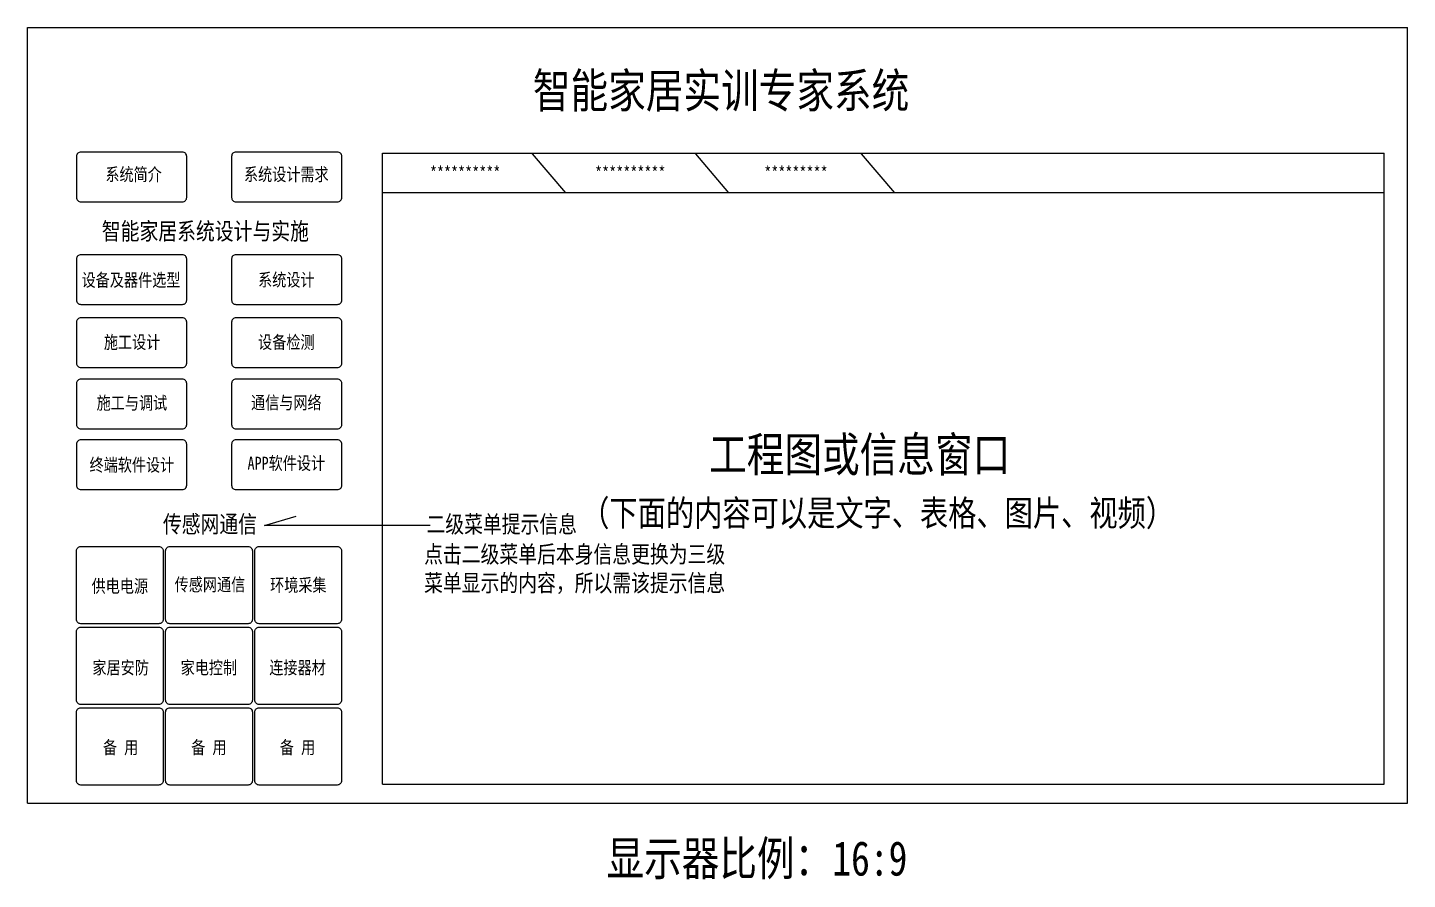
# Model space of a CAD drawing. Extents: x 1266371 to 1373991, y 308041 to 309598.
# Drawn here: x 1266371 to 1266691, y 308799.4 to 308997.1 of the extents above; entities that cross this region are included whole.
import ezdxf
from ezdxf.enums import TextEntityAlignment as Align

# ---------------------------------------------------------------- set-up
doc = ezdxf.new("R2010")
doc.units = 0
doc.header["$LTSCALE"] = 1000
doc.header["$MEASUREMENT"] = 0
doc.layers.get('0').update_dxf_attribs({"linetype": 'CONTINUOUS'})
doc.styles.add('-宋体', font='', dxfattribs={"width": 0.8})
doc.styles.get('-宋体').set_extended_font_data('SimSun')

msp = doc.modelspace()

# ---------------------------------------------------------------- linework, layer by layer
at = {"color": 7}
for p, q in [((1266371.05, 308817.11), (1266371.05, 308997.11)), ((1266371.05, 308997.11), (1266691.05, 308997.11)), ((1266691.05, 308817.11), (1266691.05, 308997.11)), ((1266453.37, 308821.55), (1266453.37, 308967.93)), ((1266453.37, 308967.93), (1266685.69, 308967.93)), ((1266488.07, 308967.82), (1266495.76, 308958.76)), ((1266525.91, 308967.82), (1266533.61, 308958.76)), ((1266564.38, 308967.82), (1266572.08, 308958.76)), ((1266685.69, 308821.55), (1266685.69, 308967.93)), ((1266453.37, 308958.85), (1266685.57, 308958.85)), ((1266453.37, 308821.55), (1266685.69, 308821.55)), ((1266371.05, 308817.11), (1266691.05, 308817.11))]:
    msp.add_line(p, q, dxfattribs=at)
at = {"color": 1}
for p, q in [((1266426.01, 308881.54), (1266433.36, 308883.71)), ((1266464.39, 308881.54), (1266426.01, 308881.54))]:
    msp.add_line(p, q, dxfattribs=at)
at = {"color": 7}
for points in [[(1266383.4, 308956.69), (1266406.95, 308956.69, 0.414214), (1266407.95, 308957.69), (1266407.95, 308967.23, 0.414214), (1266406.95, 308968.23), (1266383.4, 308968.23, 0.414214), (1266382.4, 308967.23), (1266382.4, 308957.69, 0.414214)], [(1266419.36, 308956.69), (1266442.91, 308956.69, 0.414214), (1266443.91, 308957.69), (1266443.91, 308967.23, 0.414214), (1266442.91, 308968.23), (1266419.36, 308968.23, 0.414214), (1266418.36, 308967.23), (1266418.36, 308957.69, 0.414214)], [(1266383.4, 308932.87), (1266406.95, 308932.87, 0.414214), (1266407.95, 308933.87), (1266407.95, 308943.41, 0.414214), (1266406.95, 308944.41), (1266383.4, 308944.41, 0.414214), (1266382.4, 308943.41), (1266382.4, 308933.87, 0.414214)], [(1266419.36, 308932.87), (1266442.91, 308932.87, 0.414214), (1266443.91, 308933.87), (1266443.91, 308943.41, 0.414214), (1266442.91, 308944.41), (1266419.36, 308944.41, 0.414214), (1266418.36, 308943.41), (1266418.36, 308933.87, 0.414214)], [(1266383.4, 308918.23), (1266406.95, 308918.23, 0.414214), (1266407.95, 308919.23), (1266407.95, 308928.77, 0.414214), (1266406.95, 308929.77), (1266383.4, 308929.77, 0.414214), (1266382.4, 308928.77), (1266382.4, 308919.23, 0.414214)], [(1266419.36, 308918.23), (1266442.91, 308918.23, 0.414214), (1266443.91, 308919.23), (1266443.91, 308928.77, 0.414214), (1266442.91, 308929.77), (1266419.36, 308929.77, 0.414214), (1266418.36, 308928.77), (1266418.36, 308919.23, 0.414214)], [(1266383.4, 308903.99), (1266406.95, 308903.99, 0.414214), (1266407.95, 308904.99), (1266407.95, 308914.53, 0.414214), (1266406.95, 308915.53), (1266383.4, 308915.53, 0.414214), (1266382.4, 308914.53), (1266382.4, 308904.99, 0.414214)], [(1266419.36, 308903.99), (1266442.91, 308903.99, 0.414214), (1266443.91, 308904.99), (1266443.91, 308914.53, 0.414214), (1266442.91, 308915.53), (1266419.36, 308915.53, 0.414214), (1266418.36, 308914.53), (1266418.36, 308904.99, 0.414214)], [(1266383.4, 308889.89), (1266406.95, 308889.89, 0.414214), (1266407.95, 308890.89), (1266407.95, 308900.43, 0.414214), (1266406.95, 308901.43), (1266383.4, 308901.43, 0.414214), (1266382.4, 308900.43), (1266382.4, 308890.89, 0.414214)], [(1266419.36, 308889.89), (1266442.91, 308889.89, 0.414214), (1266443.91, 308890.89), (1266443.91, 308900.43, 0.414214), (1266442.91, 308901.43), (1266419.36, 308901.43, 0.414214), (1266418.36, 308900.43), (1266418.36, 308890.89, 0.414214)], [(1266383.38, 308876.71), (1266401.48, 308876.71, -0.414214), (1266402.48, 308875.71), (1266402.48, 308859.77, -0.414214), (1266401.48, 308858.77), (1266383.38, 308858.77, -0.414214), (1266382.38, 308859.77), (1266382.38, 308875.71, -0.414214)], [(1266404.06, 308876.71), (1266422.17, 308876.71, -0.414214), (1266423.17, 308875.71), (1266423.17, 308859.77, -0.414214), (1266422.17, 308858.77), (1266404.06, 308858.77, -0.414214), (1266403.06, 308859.77), (1266403.06, 308875.71, -0.414214)], [(1266424.75, 308876.71), (1266442.86, 308876.71, -0.414214), (1266443.86, 308875.71), (1266443.86, 308859.77, -0.414214), (1266442.86, 308858.77), (1266424.75, 308858.77, -0.414214), (1266423.75, 308859.77), (1266423.75, 308875.71, -0.414214)], [(1266383.38, 308857.99), (1266401.48, 308857.99, -0.414214), (1266402.48, 308856.99), (1266402.48, 308841.05, -0.414214), (1266401.48, 308840.05), (1266383.38, 308840.05, -0.414214), (1266382.38, 308841.05), (1266382.38, 308856.99, -0.414214)], [(1266404.06, 308857.99), (1266422.17, 308857.99, -0.414214), (1266423.17, 308856.99), (1266423.17, 308841.05, -0.414214), (1266422.17, 308840.05), (1266404.06, 308840.05, -0.414214), (1266403.06, 308841.05), (1266403.06, 308856.99, -0.414214)], [(1266424.75, 308857.99), (1266442.86, 308857.99, -0.414214), (1266443.86, 308856.99), (1266443.86, 308841.05, -0.414214), (1266442.86, 308840.05), (1266424.75, 308840.05, -0.414214), (1266423.75, 308841.05), (1266423.75, 308856.99, -0.414214)], [(1266383.38, 308839.29), (1266401.48, 308839.29, -0.414214), (1266402.48, 308838.29), (1266402.48, 308822.35, -0.414214), (1266401.48, 308821.35), (1266383.38, 308821.35, -0.414214), (1266382.38, 308822.35), (1266382.38, 308838.29, -0.414214)], [(1266404.06, 308839.29), (1266422.17, 308839.29, -0.414214), (1266423.17, 308838.29), (1266423.17, 308822.35, -0.414214), (1266422.17, 308821.35), (1266404.06, 308821.35, -0.414214), (1266403.06, 308822.35), (1266403.06, 308838.29, -0.414214)], [(1266424.75, 308839.29), (1266442.86, 308839.29, -0.414214), (1266443.86, 308838.29), (1266443.86, 308822.35, -0.414214), (1266442.86, 308821.35), (1266424.75, 308821.35, -0.414214), (1266423.75, 308822.35), (1266423.75, 308838.29, -0.414214)]]:
    msp.add_lwpolyline(points, format="xyb", close=True, dxfattribs=at)

# ---------------------------------------------------------------- texts
at = {"style": '-宋体', "width": 0.8}
for s, height, p in [('智能家居实训专家系统', 8, (1266531.88, 308982.67)), ('**********', 3, (1266472.52, 308963.5)), ('**********', 3, (1266510.82, 308963.5)), ('*********', 3, (1266549.23, 308963.5)), ('工程图或信息窗口', 8, (1266564.02, 308898.25)), ('显示器比例：16:9', 8, (1266540.19, 308804.46))]:
    msp.add_text(s, height=height, dxfattribs=at).set_placement(p, align=Align.MIDDLE)
at = {"color": 7, "style": '-宋体', "width": 0.8}
for s, height, p in [('系统简介', 3, (1266395.63, 308963.11)), ('系统设计需求', 3, (1266431.05, 308963.11)), ('智能家居系统设计与实施', 4, (1266412.28, 308949.95)), ('设备及器件选型', 3, (1266395.03, 308938.59)), ('系统设计', 3, (1266431.05, 308938.64)), ('施工设计', 3, (1266395.29, 308924.16)), ('设备检测', 3, (1266431.05, 308924.17)), ('通信与网络', 3, (1266431.05, 308910.16)), ('施工与调试', 3, (1266395.24, 308910.07)), ('终端软件设计', 3, (1266395.24, 308895.68)), ('APP软件设计', 3, (1266431.05, 308896.08)), ('（下面的内容可以是文字、表格、图片、视频）', 6, (1266568.19, 308884.57)), ('传感网通信', 4, (1266413.34, 308881.97)), ('二级菜单提示信息', 4, (1266481.01, 308881.97)), ('点击二级菜单后本身信息更换为三级', 4, (1266497.92, 308874.99)), ('菜单显示的内容，所以需该提示信息', 4, (1266497.92, 308868.26)), ('供电电源', 3, (1266392.44, 308867.57)), ('传感网通信', 3, (1266413.34, 308867.92)), ('环境采集', 3, (1266433.84, 308867.82)), ('家居安防', 3, (1266392.63, 308848.65)), ('家电控制', 3, (1266413.09, 308848.65)), ('连接器材', 3, (1266433.65, 308848.65)), ('备 用', 3, (1266392.63, 308830.14)), ('备 用', 3, (1266413.09, 308830.14)), ('备 用', 3, (1266433.65, 308830.14))]:
    msp.add_text(s, height=height, dxfattribs=at).set_placement(p, align=Align.MIDDLE)

doc.saveas('drawing.dxf')
